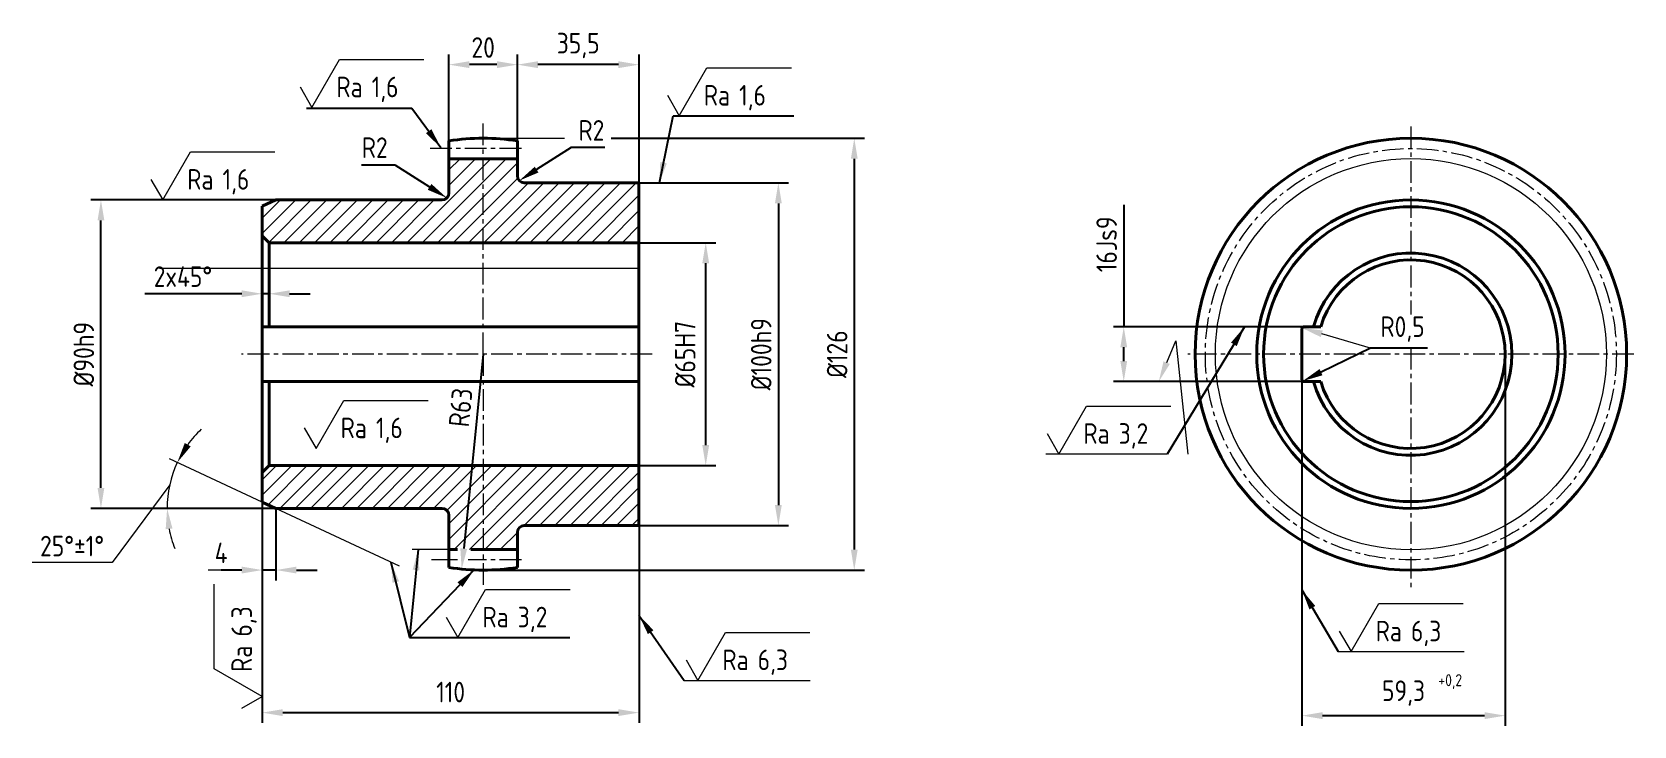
# Model space of a CAD drawing. Header units: millimetres. Extents: x 57 to 555, y -163 to 357.
# Drawn here: x 86.9 to 554.6, y 154.2 to 356.6 of the extents above; entities that cross this region are included whole.
import ezdxf

# ---------------------------------------------------------------- set-up
doc = ezdxf.new("R2010")
doc.units = ezdxf.units.MM
doc.linetypes.add('CENTER', pattern=[50.8, 31.75, -6.35, 6.35, -6.35])
doc.layers.get('Defpoints').update_dxf_attribs({"lineweight": 25})
for name, color, linetype, lineweight in [('Bord', 1, 'Continuous', 18), ('Cen', 5, 'CENTER', 18), ('Cont', 6, 'Continuous', 40), ('Dim', 7, 'Continuous', 18), ('Hatch', 2, 'Continuous', 18), ('Text', 3, 'Continuous', 18)]:
    doc.layers.add(name, color=color, linetype=linetype, lineweight=lineweight)
doc.styles.add('Style1', font='romans.shx', dxfattribs={"width": 0.8})
doc.dimstyles.new('DIA2', dxfattribs={"dimscale": 2, "dimtxt": 3, "dimasz": 3, "dimexe": 0.18, "dimexo": 0.0625, "dimgap": 1, "dimtad": 1, "dimdec": 0, "dimdsep": 46, "dimtxsty": 'Style1', "dimcen": 0.09, "dimclrt": 3, "dimadec": 0, "dimazin": 0, "dimtfac": 1, "dimtdec": 0, "dimtmove": 0, "dimatfit": 0, "dimfxl": 1, "dimtolj": 1, "dimarcsym": 0})
doc.dimstyles.new('LIN 2', dxfattribs={"dimscale": 2, "dimtxt": 3, "dimasz": 3, "dimexe": 1.5, "dimexo": 0, "dimgap": 1.5, "dimtad": 1, "dimtoh": 1, "dimdec": 4, "dimrnd": 1, "dimdsep": 46, "dimtxsty": 'Style1', "dimcen": 0, "dimdle": 2, "dimclrd": 256, "dimclrt": 3, "dimadec": 0, "dimazin": 0, "dimtfac": 0.666667, "dimtdec": 4, "dimtmove": 0, "dimatfit": 3, "dimfxl": 1, "dimtvp": 0.833333, "dimtolj": 1, "dimtzin": 0, "dimarcsym": 0})
doc.dimstyles.new('LIN2', dxfattribs={"dimscale": 2, "dimtxt": 3, "dimasz": 3, "dimexe": 1.5, "dimexo": 0, "dimgap": 1, "dimtad": 1, "dimdec": 1, "dimzin": 13, "dimdsep": 46, "dimtxsty": 'Style1', "dimcen": 0, "dimclrt": 3, "dimadec": 0, "dimazin": 0, "dimtfac": 1, "dimtdec": 1, "dimtmove": 1, "dimatfit": 2, "dimfxl": 1, "dimtolj": 1, "dimtzin": 13, "dimarcsym": 0})
doc.dimstyles.new('RAD2', dxfattribs={"dimscale": 2, "dimtxt": 3, "dimasz": 3, "dimexe": 1.5, "dimexo": 0, "dimgap": 1, "dimtad": 1, "dimtoh": 1, "dimdec": 0, "dimzin": 13, "dimdsep": 46, "dimtxsty": 'Style1', "dimcen": 0, "dimclrt": 3, "dimadec": 0, "dimazin": 0, "dimtfac": 1, "dimtdec": 0, "dimtmove": 0, "dimatfit": 3, "dimfxl": 1, "dimtolj": 1, "dimtzin": 13, "dimarcsym": 0})

# ---------------------------------------------------------------- blocks, each defined once
blk = doc.blocks.new('*D7')
at = {"layer": 'Defpoints', "color": 0, "transparency": 16777216}
for p in [(206.37, 309.33), (208.06, 308.25)]:
    blk.add_point(p, dxfattribs=at)
at = {"layer": 'Dim', "color": 0, "lineweight": -2, "transparency": 16777216}
for p, q in [((183.11, 317.92), (192.88, 317.92)), ((192.88, 317.92), (203, 311.47))]:
    blk.add_line(p, q, dxfattribs=at)
at = {"layer": 'Dim', "color": 0, "transparency": 16777216}
blk.add_solid([(203.54, 312.32), (202.46, 310.63), (208.06, 308.25)], dxfattribs=at)
at = {"layer": 'Dim', "color": 3, "transparency": 16777216, "insert": (186.99, 322.92), "char_height": 6, "attachment_point": 5, "style": 'Style1'}
blk.add_mtext('\\A1;R2', dxfattribs=at)
blk = doc.blocks.new('sherISO_01')
at = {"layer": 'Text'}
blk.add_line((4.04, 7), (16.36, 7), dxfattribs=at)
blk.add_lwpolyline([(-1.73, 3), (0, 0), (4.04, 7)], dxfattribs=at)
at = {"layer": 'Text', "style": 'Style1', "width": 0.8}
blk.add_text('Ra', height=3, dxfattribs=at).set_placement((3.58, 1.5))
blk.add_attdef('12,5', (8.73, 1.5), '', height=3, dxfattribs=at)
blk = doc.blocks.new('*D8')
at = {"layer": 'Defpoints', "color": 0, "transparency": 16777216}
for p in [(107.06, 307.67), (183.84, 307.67), (182.84, 217.67)]:
    blk.add_point(p, dxfattribs=at)
at = {"layer": 'Dim', "color": 0, "lineweight": -2, "transparency": 16777216}
for p, q in [((183.84, 307.67), (104.06, 307.67)), ((107.06, 223.67), (107.06, 301.67)), ((182.84, 217.67), (104.06, 217.67))]:
    blk.add_line(p, q, dxfattribs=at)
at = {"layer": 'Dim', "color": 0, "transparency": 16777216}
for points in [[(106.06, 301.67), (108.06, 301.67), (107.06, 307.67)], [(106.06, 223.67), (108.06, 223.67), (107.06, 217.67)]]:
    blk.add_solid(points, dxfattribs=at)
at = {"layer": 'Dim', "color": 3, "transparency": 16777216, "insert": (102.06, 262.67), "char_height": 6, "attachment_point": 5, "rotation": 90, "style": 'Style1'}
blk.add_mtext('\\A1;%%C90h9', dxfattribs=at)
blk = doc.blocks.new('*D9')
at = {"layer": 'Defpoints', "color": 0, "transparency": 16777216}
for p in [(154.15, 219.53), (158.15, 217.67), (154.15, 199.69)]:
    blk.add_point(p, dxfattribs=at)
at = {"layer": 'Dim', "color": 0, "lineweight": -2, "transparency": 16777216}
for p, q in [((154.15, 219.53), (154.15, 196.69)), ((158.15, 217.67), (158.15, 196.69)), ((148.15, 199.69), (142.15, 199.69)), ((158.15, 199.69), (154.15, 199.69)), ((164.15, 199.69), (170.15, 199.69))]:
    blk.add_line(p, q, dxfattribs=at)
at = {"layer": 'Dim', "color": 0, "transparency": 16777216}
for points in [[(148.15, 200.69), (148.15, 198.69), (154.15, 199.69)], [(164.15, 200.69), (164.15, 198.69), (158.15, 199.69)]]:
    blk.add_solid(points, dxfattribs=at)
at = {"layer": 'Dim', "color": 3, "transparency": 16777216, "insert": (142.15, 204.69), "char_height": 6, "attachment_point": 5, "style": 'Style1'}
blk.add_mtext('\\A1;4', dxfattribs=at)
blk = doc.blocks.new('*D10')
at = {"layer": 'Defpoints', "color": 0, "transparency": 16777216}
for p in [(154.15, 280.3), (154.15, 277.54), (156.15, 277.54)]:
    blk.add_point(p, dxfattribs=at)
at = {"layer": 'Dim', "color": 0, "lineweight": -2, "transparency": 16777216}
for p, q in [((154.15, 277.54), (154.15, 283.3)), ((156.15, 277.54), (156.15, 283.3)), ((148.15, 280.3), (119.86, 280.3)), ((156.15, 280.3), (154.15, 280.3)), ((162.15, 280.3), (168.15, 280.3))]:
    blk.add_line(p, q, dxfattribs=at)
at = {"layer": 'Dim', "color": 0, "transparency": 16777216}
for points in [[(148.15, 281.3), (148.15, 279.3), (154.15, 280.3)], [(162.15, 281.3), (162.15, 279.3), (156.15, 280.3)]]:
    blk.add_solid(points, dxfattribs=at)
at = {"layer": 'Dim', "color": 3, "transparency": 16777216, "insert": (131, 285.3), "char_height": 6, "attachment_point": 5, "style": 'Style1'}
blk.add_mtext('\\A1;2x45%%D', dxfattribs=at)
blk = doc.blocks.new('*D11')
at = {"layer": 'Defpoints', "color": 0, "transparency": 16777216}
for p in [(218.65, 262.67), (212.38, 199.98)]:
    blk.add_point(p, dxfattribs=at)
at = {"layer": 'Dim', "color": 0, "lineweight": -2, "transparency": 16777216}
blk.add_line((218.65, 262.67), (212.98, 205.95), dxfattribs=at)
at = {"layer": 'Dim', "color": 0, "transparency": 16777216}
blk.add_solid([(211.98, 206.05), (213.97, 205.85), (212.38, 199.98)], dxfattribs=at)
at = {"layer": 'Dim', "color": 3, "transparency": 16777216, "insert": (212.07, 247.11), "char_height": 6, "attachment_point": 5, "rotation": 84.2908, "style": 'Style1'}
blk.add_mtext('\\A1;R63', dxfattribs=at)
blk = doc.blocks.new('*D12')
at = {"layer": 'Defpoints', "color": 0, "transparency": 16777216}
for p in [(405.68, 270.67), (458.21, 270.67), (458.21, 254.67)]:
    blk.add_point(p, dxfattribs=at)
at = {"layer": 'Dim', "color": 0, "lineweight": -2, "transparency": 16777216}
for p, q in [((405.68, 306.2), (405.68, 270.67)), ((458.21, 270.67), (402.68, 270.67)), ((405.68, 260.67), (405.68, 264.67)), ((458.21, 254.67), (402.68, 254.67))]:
    blk.add_line(p, q, dxfattribs=at)
at = {"layer": 'Dim', "color": 0, "transparency": 16777216}
for points in [[(404.68, 264.67), (406.68, 264.67), (405.68, 270.67)], [(404.68, 260.67), (406.68, 260.67), (405.68, 254.67)]]:
    blk.add_solid(points, dxfattribs=at)
at = {"layer": 'Dim', "color": 3, "transparency": 16777216, "insert": (400.68, 294.71), "char_height": 6, "attachment_point": 5, "rotation": 90, "style": 'Style1'}
blk.add_mtext('\\A1;16Js9', dxfattribs=at)
blk = doc.blocks.new('*D13')
at = {"layer": 'Defpoints', "color": 0, "transparency": 16777216}
for p in [(264.15, 312.67), (264.15, 212.67), (304.84, 212.67)]:
    blk.add_point(p, dxfattribs=at)
at = {"layer": 'Dim', "color": 0, "lineweight": -2, "transparency": 16777216}
for p, q in [((264.15, 312.67), (307.84, 312.67)), ((304.84, 306.67), (304.84, 218.67)), ((264.15, 212.67), (307.84, 212.67))]:
    blk.add_line(p, q, dxfattribs=at)
at = {"layer": 'Dim', "color": 0, "transparency": 16777216}
for points in [[(303.84, 306.67), (305.84, 306.67), (304.84, 312.67)], [(303.84, 218.67), (305.84, 218.67), (304.84, 212.67)]]:
    blk.add_solid(points, dxfattribs=at)
at = {"layer": 'Dim', "color": 3, "transparency": 16777216, "insert": (299.84, 262.67), "char_height": 6, "attachment_point": 5, "rotation": 90, "style": 'Style1'}
blk.add_mtext('\\A1;%%C100h9', dxfattribs=at)
blk = doc.blocks.new('*D14')
at = {"layer": 'Defpoints', "color": 0, "transparency": 16777216}
for p in [(256.05, 325.67), (218.65, 199.67), (327, 199.67)]:
    blk.add_point(p, dxfattribs=at)
at = {"layer": 'Dim', "color": 0, "lineweight": -2, "transparency": 16777216}
for p, q in [((256.05, 325.67), (330, 325.67)), ((327, 319.67), (327, 205.67)), ((218.65, 199.67), (330, 199.67))]:
    blk.add_line(p, q, dxfattribs=at)
at = {"layer": 'Dim', "color": 0, "transparency": 16777216}
for points in [[(326, 319.67), (328, 319.67), (327, 325.67)], [(326, 205.67), (328, 205.67), (327, 199.67)]]:
    blk.add_solid(points, dxfattribs=at)
at = {"layer": 'Dim', "color": 3, "transparency": 16777216, "insert": (322, 262.67), "char_height": 6, "attachment_point": 5, "rotation": 90, "style": 'Style1'}
blk.add_mtext('\\A1;%%C126', dxfattribs=at)
blk = doc.blocks.new('*D15')
at = {"layer": 'Defpoints', "color": 0, "transparency": 16777216}
for p in [(208.65, 347.13), (208.65, 324.87), (228.65, 324.87)]:
    blk.add_point(p, dxfattribs=at)
at = {"layer": 'Dim', "color": 0, "lineweight": -2, "transparency": 16777216}
for p, q in [((208.65, 324.87), (208.65, 350.13)), ((222.65, 347.13), (214.65, 347.13)), ((228.65, 324.87), (228.65, 350.13))]:
    blk.add_line(p, q, dxfattribs=at)
at = {"layer": 'Dim', "color": 0, "transparency": 16777216}
for points in [[(214.65, 348.13), (214.65, 346.13), (208.65, 347.13)], [(222.65, 348.13), (222.65, 346.13), (228.65, 347.13)]]:
    blk.add_solid(points, dxfattribs=at)
at = {"layer": 'Dim', "color": 3, "transparency": 16777216, "insert": (218.65, 352.13), "char_height": 6, "attachment_point": 5, "style": 'Style1'}
blk.add_mtext('\\A1;20', dxfattribs=at)
blk = doc.blocks.new('*D16')
at = {"layer": 'Defpoints', "color": 0, "transparency": 16777216}
for p in [(228.65, 347.13), (228.65, 324.87), (264.15, 312.67)]:
    blk.add_point(p, dxfattribs=at)
at = {"layer": 'Dim', "color": 0, "lineweight": -2, "transparency": 16777216}
for p, q in [((228.65, 324.87), (228.65, 350.13)), ((258.15, 347.13), (234.65, 347.13)), ((264.15, 312.67), (264.15, 350.13))]:
    blk.add_line(p, q, dxfattribs=at)
at = {"layer": 'Dim', "color": 0, "transparency": 16777216}
for points in [[(234.65, 348.13), (234.65, 346.13), (228.65, 347.13)], [(258.15, 348.13), (258.15, 346.13), (264.15, 347.13)]]:
    blk.add_solid(points, dxfattribs=at)
at = {"layer": 'Dim', "color": 3, "transparency": 16777216, "insert": (246.4, 352.7), "char_height": 6, "attachment_point": 5, "style": 'Style1'}
blk.add_mtext('\\A1;35,5', dxfattribs=at)
blk = doc.blocks.new('*D17')
at = {"layer": 'Defpoints', "color": 0, "transparency": 16777216}
for p in [(230.88, 314.37), (229.19, 313.29)]:
    blk.add_point(p, dxfattribs=at)
at = {"layer": 'Dim', "color": 0, "lineweight": -2, "transparency": 16777216}
for p, q in [((244.38, 322.96), (234.25, 316.52)), ((254.15, 322.96), (244.38, 322.96))]:
    blk.add_line(p, q, dxfattribs=at)
at = {"layer": 'Dim', "color": 0, "transparency": 16777216}
blk.add_solid([(233.72, 317.36), (234.79, 315.67), (229.19, 313.29)], dxfattribs=at)
at = {"layer": 'Dim', "color": 3, "transparency": 16777216, "insert": (250.26, 327.96), "char_height": 6, "attachment_point": 5, "style": 'Style1'}
blk.add_mtext('\\A1;R2', dxfattribs=at)
blk = doc.blocks.new('*D18')
at = {"layer": 'Defpoints', "color": 0, "transparency": 16777216}
for p in [(457.88, 254.8), (458.33, 255.02)]:
    blk.add_point(p, dxfattribs=at)
at = {"layer": 'Dim', "color": 0, "lineweight": -2, "transparency": 16777216}
for p, q in [((477.75, 264.43), (463.28, 257.42)), ((494.38, 264.43), (477.75, 264.43))]:
    blk.add_line(p, q, dxfattribs=at)
at = {"layer": 'Dim', "color": 0, "transparency": 16777216}
blk.add_solid([(462.84, 258.32), (463.71, 256.52), (457.88, 254.8)], dxfattribs=at)
at = {"layer": 'Dim', "color": 3, "transparency": 16777216, "insert": (487.07, 270), "char_height": 6, "attachment_point": 5, "style": 'Style1'}
blk.add_mtext('\\A1;R0,5', dxfattribs=at)
blk = doc.blocks.new('*D19')
at = {"layer": 'Defpoints', "color": 0, "transparency": 16777216}
for p in [(264.15, 295.17), (283.63, 295.17), (264.15, 230.17)]:
    blk.add_point(p, dxfattribs=at)
at = {"layer": 'Dim', "color": 0, "lineweight": -2, "transparency": 16777216}
for p, q in [((264.15, 295.17), (286.63, 295.17)), ((264.15, 230.17), (286.63, 230.17))]:
    blk.add_line(p, q, dxfattribs=at)
at = {"layer": 'Dim', "lineweight": -2, "transparency": 16777216}
blk.add_line((283.63, 236.17), (283.63, 289.17), dxfattribs=at)
at = {"layer": 'Dim', "transparency": 16777216}
for points in [[(282.63, 289.17), (284.63, 289.17), (283.63, 295.17)], [(282.63, 236.17), (284.63, 236.17), (283.63, 230.17)]]:
    blk.add_solid(points, dxfattribs=at)
at = {"layer": 'Dim', "color": 3, "transparency": 16777216, "insert": (277.63, 262.67), "char_height": 6, "attachment_point": 5, "rotation": 90, "style": 'Style1'}
blk.add_mtext('\\A1;%%C65H7', dxfattribs=at)
blk = doc.blocks.new('*D20')
at = {"layer": 'Defpoints', "color": 0, "transparency": 16777216}
for p in [(154.15, 219.53), (264.15, 212.67), (264.15, 158.1)]:
    blk.add_point(p, dxfattribs=at)
at = {"layer": 'Dim', "color": 0, "lineweight": -2, "transparency": 16777216}
for p, q in [((154.15, 219.53), (154.15, 155.1)), ((264.15, 212.67), (264.15, 155.1))]:
    blk.add_line(p, q, dxfattribs=at)
at = {"layer": 'Dim', "lineweight": -2, "transparency": 16777216}
blk.add_line((160.15, 158.1), (258.15, 158.1), dxfattribs=at)
at = {"layer": 'Dim', "transparency": 16777216}
for points in [[(160.15, 159.1), (160.15, 157.1), (154.15, 158.1)], [(258.15, 159.1), (258.15, 157.1), (264.15, 158.1)]]:
    blk.add_solid(points, dxfattribs=at)
at = {"layer": 'Dim', "color": 3, "transparency": 16777216, "insert": (209.15, 164.1), "char_height": 6, "attachment_point": 5, "style": 'Style1'}
blk.add_mtext('\\A1;110', dxfattribs=at)
blk = doc.blocks.new('*D21')
at = {"layer": 'Defpoints', "color": 0, "transparency": 16777216}
for p in [(517.01, 262.67), (457.71, 255.17), (517.01, 157.22)]:
    blk.add_point(p, dxfattribs=at)
at = {"layer": 'Dim', "color": 0, "lineweight": -2, "transparency": 16777216}
for p, q in [((517.01, 262.67), (517.01, 154.22)), ((457.71, 255.17), (457.71, 154.22))]:
    blk.add_line(p, q, dxfattribs=at)
at = {"layer": 'Dim', "lineweight": -2, "transparency": 16777216}
blk.add_line((463.71, 157.22), (511.01, 157.22), dxfattribs=at)
at = {"layer": 'Dim', "transparency": 16777216}
for points in [[(463.71, 158.22), (463.71, 156.22), (457.71, 157.22)], [(511.01, 158.22), (511.01, 156.22), (517.01, 157.22)]]:
    blk.add_solid(points, dxfattribs=at)
at = {"layer": 'Dim', "color": 3, "transparency": 16777216, "insert": (487.36, 163.79), "char_height": 6, "attachment_point": 5, "style": 'Style1'}
blk.add_mtext('\\A1;59,3', dxfattribs=at)

msp = doc.modelspace()

# ---------------------------------------------------------------- hatches: boundary and pattern name
at = {"layer": 'Hatch', "ltscale": 1.2}
h = msp.add_hatch(dxfattribs=at)
h.set_pattern_fill('ANSI31', color=256, style=0)
edge = h.paths.add_edge_path()
edge.add_line((218.64746, 295.16548), (218.64746, 319.66548))
edge.add_line((218.64746, 319.66548), (208.64746, 319.66548))
edge.add_line((208.64746, 319.66548), (208.64746, 309.66548))
edge.add_arc((206.64746, 309.66548), 2, -90, 0, ccw=False)
edge.add_line((206.64746, 307.66548), (158.14746, 307.66548))
edge.add_line((158.14746, 307.66548), (154.14746, 305.80025))
edge.add_line((154.14746, 305.80025), (154.14746, 297.16548))
edge.add_line((154.14746, 297.16548), (156.14746, 295.16548))
edge.add_line((156.14746, 295.16548), (218.64746, 295.16548))
edge = h.paths.add_edge_path()
edge.add_line((264.14746, 295.16548), (264.14746, 312.66548))
edge.add_line((264.14746, 312.66548), (230.64746, 312.66548))
edge.add_arc((230.64746, 314.66548), 2, 180, 270, ccw=False)
edge.add_line((228.64746, 314.66548), (228.64746, 319.66548))
edge.add_line((228.64746, 319.66548), (218.64746, 319.66548))
edge.add_line((218.64746, 319.66548), (218.64746, 295.16548))
edge.add_line((218.64746, 295.16548), (264.14746, 295.16548))
edge = h.paths.add_edge_path()
edge.add_line((218.64746, 230.16548), (218.64746, 205.66548))
edge.add_line((218.64746, 205.66548), (228.64746, 205.66548))
edge.add_line((228.64746, 205.66548), (228.64746, 210.66548))
edge.add_arc((230.64746, 210.66548), 2, 90, 180, ccw=False)
edge.add_line((230.64746, 212.66548), (264.14746, 212.66548))
edge.add_line((264.14746, 212.66548), (264.14746, 230.16548))
edge.add_line((264.14746, 230.16548), (218.64746, 230.16548))
edge = h.paths.add_edge_path()
edge.add_arc((206.64746, 215.66548), 2, 0, 90, ccw=False)
edge.add_line((208.64746, 215.66548), (208.64746, 205.66548))
edge.add_line((208.64746, 205.66548), (218.64746, 205.66548))
edge.add_line((218.64746, 205.66548), (218.64746, 230.16548))
edge.add_line((218.64746, 230.16548), (156.14746, 230.16548))
edge.add_line((156.14746, 230.16548), (154.14746, 228.16548))
edge.add_line((154.14746, 228.16548), (154.14746, 219.53071))
edge.add_line((154.14746, 219.53071), (158.14746, 217.66548))
edge.add_line((158.14746, 217.66548), (206.64746, 217.66548))

# ---------------------------------------------------------------- linework, layer by layer
at = {"layer": 'Bord', "ltscale": 0.2}
msp.add_circle((489.50575, 262.66548), 57.07495, dxfattribs=at)
at = {"layer": 'Cen', "ltscale": 0.2}
for p, q in [((218.64746, 262.66548), (218.64746, 330.8711)), ((489.50575, 329.13153), (489.50575, 274.27619)), ((229.81629, 322.66548), (201.92429, 322.66548)), ((267.99499, 262.66548), (148.05132, 262.66548)), ((218.64746, 262.66548), (218.64746, 194.45986)), ((554.6392, 262.66548), (424.37231, 262.66548)), ((489.50575, 264.52259), (489.50575, 193.98253)), ((211.11892, 202.66548), (207.20396, 202.66548)), ((229.81629, 202.66548), (214.28101, 202.66548))]:
    msp.add_line(p, q, dxfattribs=at)
msp.add_circle((489.50575, 262.66548), 60, dxfattribs=at)
at = {"layer": 'Cont'}
for p, q in [((208.64746, 324.86677), (208.64746, 309.66548)), ((228.64746, 324.86677), (228.64746, 314.66548)), ((228.64746, 319.66548), (208.64746, 319.66548)), ((264.14746, 312.66548), (230.64746, 312.66548)), ((264.14746, 262.66548), (264.14746, 312.66548)), ((158.14746, 307.66548), (154.14746, 305.80025)), ((154.14746, 262.66548), (154.14746, 305.80025)), ((158.14746, 307.66548), (206.64746, 307.66548)), ((156.14746, 295.16548), (154.14746, 297.16548)), ((264.14746, 295.16548), (156.14746, 295.16548)), ((156.14746, 270.66548), (156.14746, 295.16548)), ((264.14746, 270.66548), (154.14746, 270.66548)), ((457.70575, 270.16548), (457.70575, 255.16548)), ((463.19511, 270.66548), (458.20575, 270.66548)), ((154.14746, 262.66548), (154.14746, 219.53071)), ((264.14746, 262.66548), (264.14746, 212.66548)), ((264.14746, 254.66548), (154.14746, 254.66548)), ((156.14746, 254.66548), (156.14746, 230.16548)), ((463.19511, 254.66548), (458.20575, 254.66548)), ((156.14746, 230.16548), (154.14746, 228.16548)), ((264.14746, 230.16548), (156.14746, 230.16548)), ((158.14746, 217.66548), (154.14746, 219.53071)), ((158.14746, 217.66548), (206.64746, 217.66548)), ((208.64746, 200.46419), (208.64746, 215.66548)), ((228.64746, 200.46419), (228.64746, 210.66548)), ((264.14746, 212.66548), (230.64746, 212.66548)), ((211.11892, 205.66548), (208.64746, 205.66548)), ((228.64746, 205.66548), (215.03389, 205.66548))]:
    msp.add_line(p, q, dxfattribs=at)
for radius in [63, 45, 43]:
    msp.add_circle((489.50575, 262.66548), radius, dxfattribs=at)
for centre, radius, start, end in [((218.64746, 262.66548), 63, 80.8668022, 99.1331978), ((230.64746, 314.66548), 2, 180, 270), ((206.64746, 309.66548), 2, 270, 0), ((489.50575, 262.66548), 29.5, 195.7348792, 164.2651208), ((489.50575, 262.66548), 27.5, 196.9123898, 163.0876102), ((458.20575, 270.16548), 0.5, 90, 180), ((458.20575, 255.16548), 0.5, 180, 270), ((206.64746, 215.66548), 2, 0, 90), ((230.64746, 210.66548), 2, 90, 180), ((218.64746, 262.66548), 63, 260.8668022, 279.1331978)]:
    msp.add_arc(centre, radius, start, end, dxfattribs=at)
at = {"layer": 'Dim'}
for p, q in [((218.64746, 325.66548), (242.43053, 325.66548)), ((264.14746, 287.66548), (124.14746, 287.66548)), ((477.7511, 264.43077), (463.48328, 268.61702)), ((488.52253, 264.43077), (477.7511, 264.43077)), ((154.14746, 219.53071), (127.09419, 232.14585)), ((418.38248, 233.52995), (382.94242, 233.52995)), ((127.13689, 224.54036), (110.34265, 201.88703)), ((158.14746, 217.66548), (123.88397, 217.66548)), ((194.17665, 200.86479), (158.14746, 217.66548)), ((110.34265, 201.88703), (86.94067, 201.88703)), ((208.64746, 205.66548), (197.96058, 205.66548)), ((207.47863, 202.66548), (203.57528, 202.66548)), ((142.14746, 199.69368), (138.39632, 199.69368)), ((468.25481, 175.90091), (505.03479, 175.90091)), ((277.32085, 167.49757), (314.10082, 167.49757))]:
    msp.add_line(p, q, dxfattribs=at)
msp.add_lwpolyline([(418.20777, 260.20781), (420.85558, 266.59274), (424.37462, 233.52995)], dxfattribs=at)
for start, end in [(133.321786, 144.160893), (155, 180), (190.839107, 201.678214)]:
    msp.add_arc((158.14746, 217.66548), 31.76349, start, end, dxfattribs=at)
for points in [[(463.76482, 269.57658), (463.20174, 267.65747), (457.72598, 270.30625)], [(419.13149, 259.82475), (415.90939, 254.66548), (417.28405, 260.59087)], [(131.53559, 236.76968), (133.26027, 235.75703), (129.35996, 231.08931)], [(127.94619, 211.78675), (125.95513, 211.59785), (126.38397, 217.66548)]]:
    msp.add_solid(points, dxfattribs=at)

# ---------------------------------------------------------------- block references
at = {"layer": 'Dim', "xscale": 2, "yscale": 2, "zscale": 2}
for p, values in [((168.64748, 334.62051), {'12,5': '1,6'}), ((275.92, 332.19953), {'12,5': '1,6'}), ((125.09537, 307.66548), {'12,5': '1,6'}), ((169.88532, 235.16548), {'12,5': '1,6'}), ((386.73494, 233.52995), {'12,5': '3,2'}), ((211.28804, 179.9858), {'12,5': '3,2'}), ((472.0724, 175.90091), {'12,5': '6,3'}), ((281.3381, 167.49757), {'12,5': '6,3'})]:
    msp.add_blockref('sherISO_01', p, dxfattribs=at).add_auto_attribs(values)
at = {"layer": 'Dim', "xscale": 2, "yscale": 2, "zscale": 2, "rotation": 90}
msp.add_blockref('sherISO_01', (154.14746, 162.81937), dxfattribs=at).add_auto_attribs({'12,5': '6,3'})

# ---------------------------------------------------------------- texts
at = {"layer": 'Dim', "color": 3, "insert": (98.63379, 206.69345), "char_height": 6, "attachment_point": 5, "style": 'Style1'}
msp.add_mtext('25°±1°', dxfattribs=at)
at = {"layer": 'Text', "style": 'Style1', "width": 0.8}
msp.add_text('+0,2', height=3.5, dxfattribs=at).set_placement((497.51701, 165.80962))

# ---------------------------------------------------------------- dimensions: what is measured, and where the dimension line sits
at = {"layer": 'Dim'}
dim = msp.add_linear_dim(base=(208.64746, 347.12761), p1=(228.64746, 324.86677), p2=(208.64746, 324.86677), angle=180, dimstyle='LIN2', dxfattribs=at)
dim.commit()
dim.dimension.update_dxf_attribs({"geometry": '*D15', "text_midpoint": (218.64746, 352.12761)})
for base, p1, p2, angle, text, picture, middle in [((228.64746, 347.12761), (264.14746, 312.66548), (228.64746, 324.86677), 180, '35,5', '*D16', (246.39746, 352.69904)), ((327.00417, 199.66548), (256.04677, 325.66548), (218.64746, 199.66548), 90, '%%C<>', '*D14', (322.00417, 262.66548)), ((304.84381, 212.66548), (264.14746, 312.66548), (264.14746, 212.66548), 90, '%%C<>h9', '*D13', (299.84381, 262.66548))]:
    dim = msp.add_linear_dim(base=base, p1=p1, p2=p2, angle=angle, text=text, dimstyle='LIN2', dxfattribs=at)
    dim.commit()
    dim.dimension.update_dxf_attribs({"geometry": picture, "text_midpoint": middle})
for center, mpoint, dimstyle, picture, middle in [((230.88031, 314.36668), (229.19344, 313.29222), 'RAD2', '*D17', (250.26099, 322.96238)), ((206.3748, 309.32573), (208.06167, 308.25127), 'RAD2', '*D7', (186.99413, 317.92143)), ((218.64746, 262.66548), (212.3803, 199.97798), 'DIA2', '*D11', (217.0427, 246.61384))]:
    dim = msp.add_radius_dim(center=center, mpoint=mpoint, dimstyle=dimstyle, dxfattribs=at)
    dim.commit()
    dim.dimension.update_dxf_attribs({"geometry": picture, "text_midpoint": middle, "dimtype": 164})
for base, p1, p2, text, picture, middle in [((107.06135, 307.66548), (182.84043, 217.66548), (183.84043, 307.66548), '%%C<>h9', '*D8', (107.06135, 262.66548)), ((405.67956, 270.66548), (458.20575, 254.66548), (458.20575, 270.66548), '16Js9', '*D12', (406.50644, 294.70962))]:
    dim = msp.add_linear_dim(base=base, p1=p1, p2=p2, angle=90, text=text, dimstyle='LIN2', dxfattribs=at)
    dim.commit()
    dim.dimension.update_dxf_attribs({"geometry": picture, "text_midpoint": middle, "dimtype": 160})
dim = msp.add_linear_dim(base=(283.63318, 295.16548), p1=(264.14746, 230.16548), p2=(264.14746, 295.16548), angle=90, text='%%C<>H7', dimstyle='LIN 2', override={"dimpost": ''}, dxfattribs=at)
dim.commit()
dim.dimension.update_dxf_attribs({"geometry": '*D19', "text_midpoint": (277.63318, 262.66548)})
dim = msp.add_linear_dim(base=(154.14746, 280.30487), p1=(156.14746, 277.54168), p2=(154.14746, 277.54168), angle=180, text='<>x45%%D', dimstyle='LIN2', override={"dimtmove": 0}, dxfattribs=at)
dim.commit()
dim.dimension.update_dxf_attribs({"geometry": '*D10', "text_midpoint": (131.0046, 280.30487), "dimtype": 160})
dim = msp.add_radius_dim(center=(458.32701, 255.01802), mpoint=(457.87706, 254.79998), text='R0,5', dimstyle='RAD2', override={"dimtmove": 1}, dxfattribs=at)
dim.commit()
dim.dimension.update_dxf_attribs({"geometry": '*D18', "text_midpoint": (477.7511, 264.43077), "dimtype": 164})
dim = msp.add_linear_dim(base=(517.00575, 157.2181), p1=(457.70575, 255.16548), p2=(517.00575, 262.66548), text='<>,3', dimstyle='LIN 2', dxfattribs=at)
dim.commit()
dim.dimension.update_dxf_attribs({"geometry": '*D21', "text_midpoint": (487.35575, 163.78953)})
dim = msp.add_linear_dim(base=(154.14746, 199.69368), p1=(158.14746, 217.66548), p2=(154.14746, 219.53071), angle=180, dimstyle='LIN2', dxfattribs=at)
dim.commit()
dim.dimension.update_dxf_attribs({"geometry": '*D9', "text_midpoint": (142.14746, 199.69368), "dimtype": 160})
dim = msp.add_linear_dim(base=(264.14746, 158.10263), p1=(154.14746, 219.53071), p2=(264.14746, 212.66548), dimstyle='LIN 2', dxfattribs=at)
dim.commit()
dim.dimension.update_dxf_attribs({"geometry": '*D20', "text_midpoint": (209.14746, 164.10263)})

# ---------------------------------------------------------------- leaders
for points, dimstyle, override in [([(206.3221, 322.89813), (197.81966, 334.32745), (167.03495, 334.32745)], 'RAD2', {"dimtad": 0}), ([(270.09761, 312.66548), (274.15955, 332.19953), (309.3532, 332.19953)], 'RAD2', {"dimgap": 1, "dimtad": 0}), ([(440.94948, 270.66548), (418.38248, 233.52995)], 'LIN 2', {"dimgap": 1.5, "dimtad": 0}), ([(191.72388, 202.00854), (197.11311, 179.9858)], 'RAD2', {"dimgap": 1, "dimtad": 0}), ([(199.64499, 205.66548), (197.11311, 179.9858)], 'RAD2', {"dimgap": 1, "dimtad": 0}), ([(216.03149, 199.77854), (197.11311, 179.9858), (243.94118, 179.9858)], 'RAD2', {"dimgap": 1, "dimtad": 0}), ([(457.70575, 193.88477), (468.25481, 175.90091)], 'LIN2', {"dimgap": 1, "dimtad": 0}), ([(264.14746, 186.49631), (277.32085, 167.49757)], 'LIN2', {"dimgap": 1, "dimtad": 0})]:
    msp.add_leader(points, dimstyle=dimstyle, override=override, dxfattribs=at)

doc.saveas('drawing.dxf')
